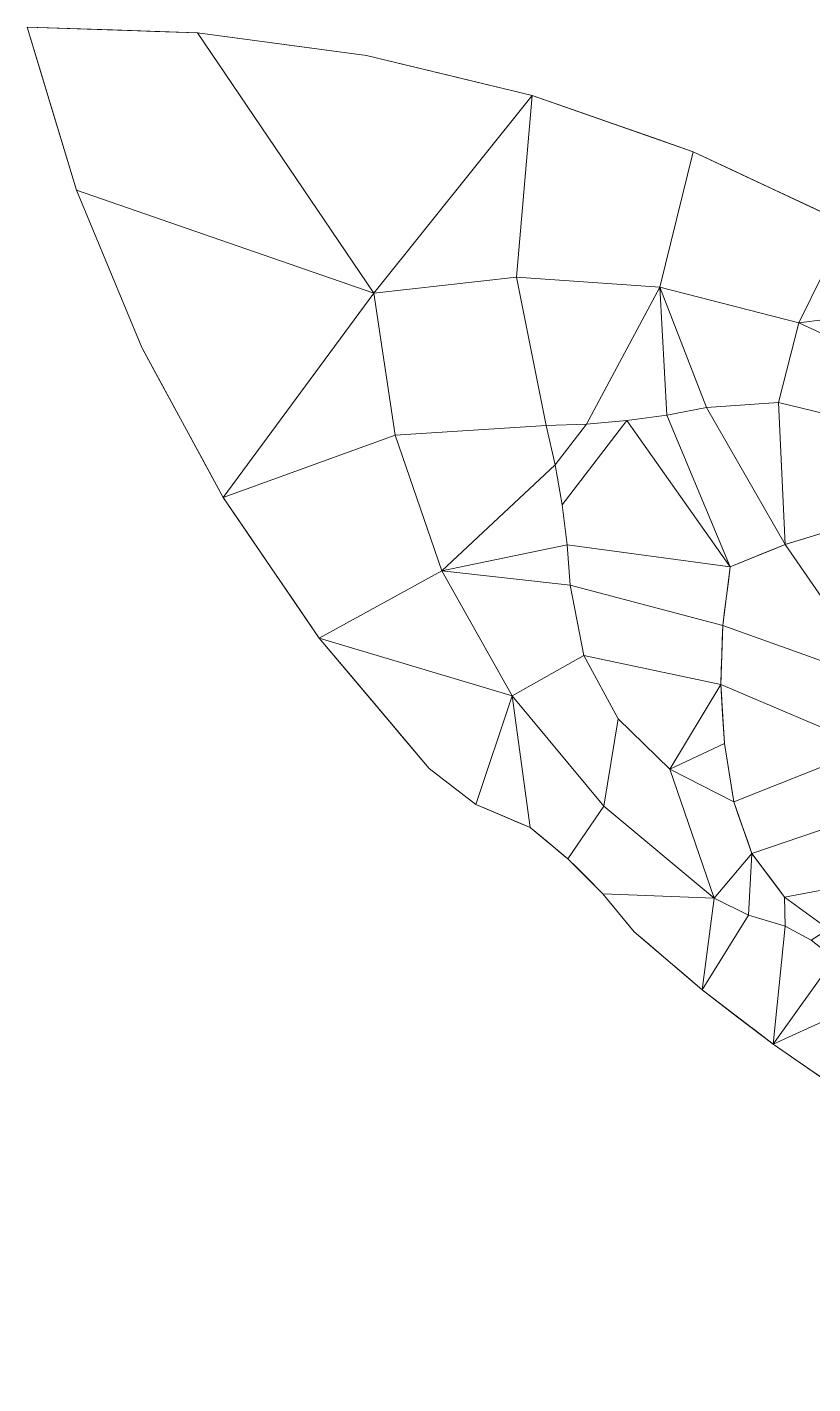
# Model space of a CAD drawing. Header units: inches. Extents: x -61 to 102, y -96 to 56.
# Drawn here: x -61.1 to -25.6, y -5.1 to 56.3 of the extents above; entities that cross this region are included whole.
import ezdxf

# ---------------------------------------------------------------- set-up
doc = ezdxf.new("R2010")
doc.units = ezdxf.units.IN
doc.header["$MEASUREMENT"] = 0
doc.layers.add('Def', color=159, linetype='Continuous', lineweight=9)
doc.layers.add('Lay0', color=21, linetype='Continuous', lineweight=9)

msp = doc.modelspace()

# ---------------------------------------------------------------- meshes
at = {"layer": 'Def', "color": 159}
mesh = msp.add_polyface(dxfattribs=at)
corners = [(-8.363, -0.708, 12), (-8.681, 0, 12), (-11.48, 1.195, 12), (-14.036, 2.849, 12), (-16.272, 4.914, 12), (-17.594, 6.107, 12), (-19.148, 7.049, 12), (-20.511, 8.252, 12), (-21.64, 9.678, 12), (-22.498, 11.281, 12), (-23.074, 12.232, 12), (-23.707, 13.146, 12), (-24.599, 14.15, 12), (-25.655, 14.98, 12), (-26.842, 15.608, 12), (-28.5, 16.112, 12), (-30.052, 16.88, 12), (-35.036, 21.046, 12), (-39.186, 26.042, 12), (-42.369, 31.704, 12), (-44.48, 37.847, 12), (-45.449, 44.269, 12), (-38.994, 44.991, 12), (-32.514, 44.537, 12), (-26.222, 42.923, 12), (-20.324, 40.202, 12), (-15.013, 36.463, 12), (-13.87, 35.16, 12), (-12.955, 33.688, 12), (-12.044, 32.702, 12), (-10.97, 31.895, 12), (-9.77, 31.293, 12), (-8.724, 30.917, 12), (-7.656, 30.606, 12), (-5.881, 30.204, 12), (-4.209, 29.485, 12), (-2.695, 28.473, 12), (-1.392, 27.204, 12), (0.104, 26.237, 12), (2.673, 24.602, 12), (4.925, 22.554, 12), (6.796, 20.151, 12), (7.566, 20.018, 12), (9.816, 19.014, 12), (11.75, 17.486, 12), (13.248, 15.53, 12), (11.12, 19.347, 12), (8.268, 22.659, 12), (4.809, 25.33, 12), (0.883, 27.252, 12), (-1.916, 30.176, 12), (-4.86, 32.955, 12), (-7.941, 35.581, 12), (-11.152, 38.047, 12), (-14.483, 40.347, 12), (-16.508, 41.276, 12), (-18.438, 42.389, 12), (-20.256, 43.678, 12), (-21.869, 45.811, 12), (-24.017, 47.404, 12), (-31.002, 50.677, 12), (-38.282, 53.227, 12), (-45.782, 55.028, 12), (-53.426, 56.062, 12), (-61.136, 56.317, 12), (-58.909, 48.931, 12), (-55.943, 41.809, 12), (-52.267, 35.027, 12), (-47.92, 28.653, 12), (-42.948, 22.755, 12), (-40.832, 21.128, 12), (-38.376, 20.084, 12), (-36.663, 18.659, 12), (-35.089, 17.082, 12), (-33.67, 15.364, 12), (-30.591, 12.736, 12), (-27.38, 10.269, 12), (-24.048, 7.97, 12), (-20.601, 5.845, 12), (-17.05, 3.901, 12), (-14.115, 0.696, 12), (-10.651, -1.927, 12), (-6.77, -3.882, 12), (-2.601, -5.107, 12), (-4.87, -4.138, 12), (-6.831, -2.641, 12)]
mesh.append_faces([[corners[k] for k in face] for face in [(84, 82, 83)]], dxfattribs={"vtx0": -1, "color": 159})
mesh.append_faces([[corners[k] for k in face] for face in [(9, 77, 8), (5, 79, 4), (16, 75, 15), (71, 18, 70), (19, 68, 18), (65, 21, 63, 64), (21, 67, 20), (37, 50, 36)]], dxfattribs={"vtx0": -1, "vtx1": -1, "color": 159})
mesh.append_faces([[corners[k] for k in face] for face in [(82, 84, 85, 81), (7, 77, 78, 6), (73, 16, 17, 72), (68, 19, 20, 67), (51, 34, 35, 50), (47, 42, 43, 46), (46, 43, 44), (40, 47, 48, 39), (49, 38, 39, 48), (50, 35, 36), (53, 27, 28, 52), (60, 23, 24, 59), (61, 21, 22), (55, 25, 26, 54), (25, 56, 57, 24), (25, 55, 56)]], dxfattribs={"vtx0": -1, "vtx2": -1, "color": 159})
mesh.append_faces([[corners[k] for k in face] for face in [(81, 0, 1, 2), (76, 10, 11, 12), (16, 73, 74, 75), (52, 31, 32, 33), (24, 57, 58, 59)]], dxfattribs={"vtx0": -1, "vtx3": -1, "color": 159})
mesh.append_faces([[corners[k] for k in face] for face in [(85, 0, 81), (7, 8, 77), (69, 70, 18, 68), (13, 14, 76, 12), (66, 67, 21, 65), (41, 42, 47, 40), (29, 30, 52, 28), (62, 63, 21, 61), (30, 31, 52)]], dxfattribs={"vtx1": -1, "vtx2": -1, "color": 159})
mesh.append_faces([[corners[k] for k in face] for face in [(2, 3, 80, 81), (78, 79, 5, 6), (79, 80, 3, 4), (9, 10, 76, 77), (75, 76, 14, 15), (71, 72, 17, 18), (33, 34, 51, 52), (37, 38, 49, 50), (22, 23, 60, 61), (53, 54, 26, 27)]], dxfattribs={"vtx1": -1, "vtx3": -1, "color": 159})
mesh.append_faces([[corners[k] for k in face] for face in [(44, 45, 46)]], dxfattribs={"vtx2": -1, "color": 159})
mesh = msp.add_polyface(dxfattribs=at)
corners = [(5.137, 20.437, 20), (6.796, 20.151, 20), (4.925, 22.554, 20), (2.673, 24.602, 20), (0.104, 26.237, 20), (-1.392, 27.204, 20), (-2.695, 28.473, 20), (-4.209, 29.485, 20), (-5.881, 30.204, 20), (-7.656, 30.606, 20), (-8.724, 30.917, 20), (-9.77, 31.293, 20), (-10.97, 31.895, 20), (-12.044, 32.702, 20), (-12.955, 33.688, 20), (-13.87, 35.16, 20), (-15.013, 36.463, 20), (-20.324, 40.202, 20), (-26.222, 42.923, 20), (-32.514, 44.537, 20), (-38.994, 44.991, 20), (-45.449, 44.269, 20), (-44.48, 37.847, 20), (-42.369, 31.704, 20), (-39.186, 26.042, 20), (-35.036, 21.046, 20), (-30.052, 16.88, 20), (-28.5, 16.112, 20), (-26.842, 15.608, 20), (-25.655, 14.98, 20), (-24.599, 14.15, 20), (-23.707, 13.146, 20), (-23.074, 12.232, 20), (-22.498, 11.281, 20), (-21.64, 9.678, 20), (-20.511, 8.252, 20), (-19.148, 7.049, 20), (-17.594, 6.107, 20), (-16.272, 4.914, 20), (-14.036, 2.849, 20), (-11.48, 1.195, 20), (-8.681, 0, 20), (-9.373, 1.543, 20), (-11.65, 2.473, 20), (-13.595, 3.98, 20), (-15.064, 5.953, 20), (-15.949, 8.248, 20), (-18.265, 9.011, 20), (-20.248, 10.431, 20), (-21.715, 12.379, 20), (-22.532, 14.676, 20), (-24.869, 15.473, 20), (-26.865, 16.927, 20), (-28.34, 18.908, 20), (-29.16, 21.237, 20), (-32.06, 22.72, 20), (-34.39, 24.997, 20), (-35.94, 27.862, 20), (-36.571, 31.058, 20), (-36.699, 32.882, 20), (-36.922, 34.697, 20), (-37.239, 36.497, 20), (-37.649, 38.279, 20), (-35.822, 38.342, 20), (-34, 38.501, 20), (-32.19, 38.754, 20), (-30.395, 39.101, 20), (-27.144, 39.317, 20), (-23.975, 38.559, 20), (-21.173, 36.897, 20), (-18.991, 34.478, 20), (-16.529, 34.285, 20), (-14.236, 33.37, 20), (-12.317, 31.816, 20), (-10.946, 29.762, 20), (-8.513, 29.572, 20), (-6.25, 28.659, 20), (-4.367, 27.108, 20), (-3.036, 25.062, 20), (-0.589, 24.801, 20), (1.697, 23.891, 20), (3.654, 22.4, 20)]
mesh.append_faces([[corners[k] for k in face] for face in [(2, 0, 1)]], dxfattribs={"vtx0": -1, "color": 159})
mesh.append_faces([[corners[k] for k in face] for face in [(12, 74, 11)]], dxfattribs={"vtx0": -1, "vtx1": -1, "color": 159})
mesh.append_faces([[corners[k] for k in face] for face in [(58, 23, 24, 57), (23, 58, 59), (53, 26, 27), (51, 29, 30, 50), (20, 62, 63, 19), (18, 67, 68, 17), (17, 68, 69, 16), (71, 15, 16), (14, 72, 73, 13), (72, 14, 15, 71), (49, 32, 33, 48), (47, 36, 37, 46), (75, 10, 11, 74), (7, 76, 77, 6), (5, 78, 79, 4), (50, 30, 31)]], dxfattribs={"vtx0": -1, "vtx2": -1, "color": 159})
mesh.append_faces([[corners[k] for k in face] for face in [(19, 63, 64, 65), (16, 69, 70, 71), (76, 7, 8, 9)]], dxfattribs={"vtx0": -1, "vtx3": -1, "color": 159})
mesh.append_faces([[corners[k] for k in face] for face in [(60, 61, 23, 59), (54, 55, 26, 53), (65, 66, 19), (34, 35, 48, 33), (79, 80, 4)]], dxfattribs={"vtx1": -1, "vtx2": -1, "color": 159})
mesh.append_faces([[corners[k] for k in face] for face in [(56, 57, 24, 25), (55, 56, 25, 26), (61, 62, 22, 23), (28, 29, 51, 52), (27, 28, 52, 53), (66, 67, 18, 19), (12, 13, 73, 74), (35, 36, 47, 48), (49, 50, 31, 32), (37, 38, 45, 46), (39, 40, 43, 44), (38, 39, 44, 45), (9, 10, 75, 76), (81, 0, 2, 3), (80, 81, 3, 4), (5, 6, 77, 78)]], dxfattribs={"vtx1": -1, "vtx3": -1, "color": 159})
mesh.append_faces([[corners[k] for k in face] for face in [(20, 21, 22, 62)]], dxfattribs={"vtx2": -1, "vtx3": -1, "color": 159})
mesh.append_faces([[corners[k] for k in face] for face in [(40, 41, 42, 43)]], dxfattribs={"vtx3": -1, "color": 159})
mesh = msp.add_polyface(dxfattribs=at)
corners = [(-37.239, 36.497, 27.4), (-36.922, 34.697, 27.4), (-36.699, 32.882, 27.4), (-36.571, 31.058, 27.4), (-35.94, 27.862, 27.4), (-34.39, 24.997, 27.4), (-32.06, 22.72, 27.4), (-29.16, 21.237, 27.4), (-29.581, 23.88, 27.4), (-29.748, 26.551, 27.4), (-29.66, 29.226, 27.4), (-29.317, 31.88, 27.4), (-26.84, 32.897, 27.4), (-24.278, 33.674, 27.4), (-21.654, 34.202, 27.4), (-18.991, 34.478, 27.4), (-21.173, 36.897, 27.4), (-23.975, 38.559, 27.4), (-27.144, 39.317, 27.4), (-30.395, 39.101, 27.4), (-32.19, 38.754, 27.4), (-34, 38.501, 27.4), (-35.822, 38.342, 27.4), (-37.649, 38.279, 27.4)]
mesh.append_faces([[corners[k] for k in face] for face in [(8, 6, 7), (16, 14, 15)]], dxfattribs={"vtx0": -1, "color": 159})
mesh.append_faces([[corners[k] for k in face] for face in [(21, 11, 20)]], dxfattribs={"vtx0": -1, "vtx1": -1, "color": 159})
mesh.append_faces([[corners[k] for k in face] for face in [(4, 9, 10, 3), (11, 2, 3, 10), (22, 0, 1, 21), (18, 12, 13, 17)]], dxfattribs={"vtx0": -1, "vtx2": -1, "color": 159})
mesh.append_faces([[corners[k] for k in face] for face in [(23, 0, 22)]], dxfattribs={"vtx1": -1, "color": 159})
mesh.append_faces([[corners[k] for k in face] for face in [(5, 6, 9, 4), (8, 9, 6), (18, 19, 12)]], dxfattribs={"vtx1": -1, "vtx2": -1, "color": 159})
mesh.append_faces([[corners[k] for k in face] for face in [(1, 2, 11, 21)]], dxfattribs={"vtx1": -1, "vtx2": -1, "vtx3": -1, "color": 159})
mesh.append_faces([[corners[k] for k in face] for face in [(13, 14, 16, 17), (19, 20, 11, 12)]], dxfattribs={"vtx1": -1, "vtx3": -1, "color": 159})
mesh = msp.add_polyface(dxfattribs=at)
corners = [(-26.84, 32.897, 71.6), (-29.317, 31.88, 71.6), (-29.66, 29.226, 71.6), (-29.748, 26.551, 71.6), (-29.581, 23.88, 71.6), (-29.16, 21.237, 71.6), (-28.34, 18.908, 71.6), (-26.865, 16.927, 71.6), (-24.869, 15.473, 71.6), (-22.532, 14.676, 71.6), (-23.002, 17.658, 71.6), (-23.159, 20.673, 71.6), (-23.003, 23.688, 71.6), (-22.533, 26.671, 71.6), (-19.773, 27.893, 71.6), (-16.901, 28.822, 71.6), (-13.948, 29.448, 71.6), (-10.946, 29.762, 71.6), (-12.317, 31.816, 71.6), (-14.236, 33.37, 71.6), (-16.529, 34.285, 71.6), (-18.991, 34.478, 71.6), (-21.654, 34.202, 71.6), (-24.278, 33.674, 71.6)]
mesh.append_faces([[corners[k] for k in face] for face in [(2, 13, 0, 1), (15, 21, 14)]], dxfattribs={"vtx0": -1, "vtx1": -1, "color": 159})
mesh.append_faces([[corners[k] for k in face] for face in [(13, 2, 3, 12), (11, 6, 7, 10), (19, 15, 16)]], dxfattribs={"vtx0": -1, "vtx2": -1, "color": 159})
mesh.append_faces([[corners[k] for k in face] for face in [(14, 21, 22, 23)]], dxfattribs={"vtx0": -1, "vtx3": -1, "color": 159})
mesh.append_faces([[corners[k] for k in face] for face in [(4, 5, 12, 3), (20, 21, 15, 19)]], dxfattribs={"vtx1": -1, "vtx2": -1, "color": 159})
mesh.append_faces([[corners[k] for k in face] for face in [(13, 14, 23, 0), (5, 6, 11, 12)]], dxfattribs={"vtx1": -1, "vtx3": -1, "color": 159})
mesh.append_faces([[corners[k] for k in face] for face in [(8, 9, 10, 7)]], dxfattribs={"vtx2": -1, "color": 159})
mesh.append_faces([[corners[k] for k in face] for face in [(16, 17, 18, 19)]], dxfattribs={"vtx3": -1, "color": 159})
at = {"layer": 'Lay0', "color": 252}
mesh = msp.add_polyface(dxfattribs=at)
corners = [(-53.426, 56.062), (-55.354, 56.125), (-57.281, 56.189), (-59.208, 56.253), (-61.136, 56.317), (-61.136, 56.317, 12), (-53.426, 56.062, 12)]
mesh.append_faces([[corners[k] for k in face] for face in [(6, 1, 2), (2, 5, 6), (5, 2, 3)]], dxfattribs={"vtx0": -1, "vtx2": -1, "color": 252})
mesh.append_faces([[corners[k] for k in face] for face in [(6, 0, 1), (3, 4, 5)]], dxfattribs={"vtx2": -1, "color": 252})
mesh = msp.add_polyface(dxfattribs=at)
corners = [(-61.136, 56.317), (-60.579, 54.47), (-60.022, 52.624), (-59.466, 50.777), (-58.909, 48.931), (-58.909, 48.931, 12), (-61.136, 56.317, 12)]
mesh.append_faces([[corners[k] for k in face] for face in [(6, 1, 2), (2, 5, 6), (5, 2, 3)]], dxfattribs={"vtx0": -1, "vtx2": -1, "color": 252})
mesh.append_faces([[corners[k] for k in face] for face in [(6, 0, 1), (3, 4, 5)]], dxfattribs={"vtx2": -1, "color": 252})
mesh = msp.add_polyface(dxfattribs=at)
corners = [(-45.782, 55.028), (-47.693, 55.287), (-49.604, 55.545), (-51.515, 55.803), (-53.426, 56.062), (-53.426, 56.062, 12), (-45.782, 55.028, 12)]
mesh.append_faces([[corners[k] for k in face] for face in [(5, 6, 2, 3)]], dxfattribs={"vtx1": -1, "vtx3": -1, "color": 252})
mesh.append_faces([[corners[k] for k in face] for face in [(3, 4, 5)]], dxfattribs={"vtx2": -1, "color": 252})
mesh.append_faces([[corners[k] for k in face] for face in [(6, 0, 1, 2)]], dxfattribs={"vtx3": -1, "color": 252})
mesh = msp.add_polyface(dxfattribs=at)
corners = [(-38.282, 53.227), (-40.157, 53.678), (-42.032, 54.128), (-43.907, 54.578), (-45.782, 55.028), (-45.782, 55.028, 12), (-38.282, 53.227, 12)]
mesh.append_faces([[corners[k] for k in face] for face in [(6, 1, 2), (2, 5, 6), (5, 2, 3)]], dxfattribs={"vtx0": -1, "vtx2": -1, "color": 252})
mesh.append_faces([[corners[k] for k in face] for face in [(6, 0, 1), (3, 4, 5)]], dxfattribs={"vtx2": -1, "color": 252})
mesh = msp.add_polyface(dxfattribs=at)
corners = [(-31.002, 50.677), (-32.822, 51.315), (-34.642, 51.952), (-36.462, 52.59), (-38.282, 53.227), (-38.282, 53.227, 12), (-31.002, 50.677, 12)]
mesh.append_faces([[corners[k] for k in face] for face in [(6, 1, 2), (2, 5, 6)]], dxfattribs={"vtx0": -1, "vtx2": -1, "color": 252})
mesh.append_faces([[corners[k] for k in face] for face in [(6, 0, 1), (3, 4, 5, 2)]], dxfattribs={"vtx2": -1, "color": 252})
mesh = msp.add_polyface(dxfattribs=at)
corners = [(-24.017, 47.404), (-25.764, 48.223), (-27.51, 49.041), (-29.256, 49.859), (-31.002, 50.677), (-31.002, 50.677, 12), (-24.017, 47.404, 12)]
mesh.append_faces([[corners[k] for k in face] for face in [(6, 1, 2), (2, 5, 6)]], dxfattribs={"vtx0": -1, "vtx2": -1, "color": 252})
mesh.append_faces([[corners[k] for k in face] for face in [(6, 0, 1), (3, 4, 5, 2)]], dxfattribs={"vtx2": -1, "color": 252})
mesh = msp.add_polyface(dxfattribs=at)
corners = [(-58.909, 48.931), (-58.168, 47.15), (-57.426, 45.37), (-56.684, 43.59), (-55.943, 41.809), (-55.943, 41.809, 12), (-58.909, 48.931, 12)]
mesh.append_faces([[corners[k] for k in face] for face in [(6, 1, 2), (2, 5, 6), (5, 2, 3)]], dxfattribs={"vtx0": -1, "vtx2": -1, "color": 252})
mesh.append_faces([[corners[k] for k in face] for face in [(6, 0, 1), (3, 4, 5)]], dxfattribs={"vtx2": -1, "color": 252})
mesh = msp.add_polyface(dxfattribs=at)
corners = [(-38.994, 44.991, 20), (-38.994, 44.991, 12), (-45.449, 44.269, 12), (-45.449, 44.269, 20)]
mesh.append_faces([[corners[k] for k in face] for face in [(3, 0, 1, 2)]], dxfattribs={"color": 252})
mesh = msp.add_polyface(dxfattribs=at)
corners = [(-32.514, 44.537, 20), (-32.514, 44.537, 12), (-38.994, 44.991, 12), (-38.994, 44.991, 20)]
mesh.append_faces([[corners[k] for k in face] for face in [(0, 1, 2, 3)]], dxfattribs={"color": 252})
mesh = msp.add_polyface(dxfattribs=at)
corners = [(-45.449, 44.269, 20), (-45.449, 44.269, 12), (-44.48, 37.847, 12), (-44.48, 37.847, 20)]
mesh.append_faces([[corners[k] for k in face] for face in [(0, 1, 2, 3)]], dxfattribs={"color": 252})
mesh = msp.add_polyface(dxfattribs=at)
corners = [(-26.222, 42.923, 20), (-26.222, 42.923, 12), (-32.514, 44.537, 12), (-32.514, 44.537, 20)]
mesh.append_faces([[corners[k] for k in face] for face in [(0, 1, 2, 3)]], dxfattribs={"color": 252})
mesh = msp.add_polyface(dxfattribs=at)
corners = [(-20.324, 40.202, 20), (-20.324, 40.202, 12), (-26.222, 42.923, 12), (-26.222, 42.923, 20)]
mesh.append_faces([[corners[k] for k in face] for face in [(0, 1, 2, 3)]], dxfattribs={"color": 252})
mesh = msp.add_polyface(dxfattribs=at)
corners = [(-55.943, 41.809), (-55.024, 40.114), (-54.105, 38.418), (-53.186, 36.722), (-52.267, 35.027), (-52.267, 35.027, 12), (-55.943, 41.809, 12)]
mesh.append_faces([[corners[k] for k in face] for face in [(6, 1, 2), (2, 5, 6)]], dxfattribs={"vtx0": -1, "vtx2": -1, "color": 252})
mesh.append_faces([[corners[k] for k in face] for face in [(6, 0, 1), (3, 4, 5, 2)]], dxfattribs={"vtx2": -1, "color": 252})
at = {"layer": 'Lay0', "color": 251}
mesh = msp.add_polyface(dxfattribs=at)
corners = [(-27.144, 39.317, 27.4), (-27.144, 39.317, 20), (-30.395, 39.101, 20), (-30.395, 39.101, 27.4)]
mesh.append_faces([[corners[k] for k in face] for face in [(0, 1, 2, 3)]], dxfattribs={"color": 251})
mesh = msp.add_polyface(dxfattribs=at)
corners = [(-23.975, 38.559, 27.4), (-23.975, 38.559, 20), (-27.144, 39.317, 20), (-27.144, 39.317, 27.4)]
mesh.append_faces([[corners[k] for k in face] for face in [(0, 1, 2, 3)]], dxfattribs={"color": 251})
mesh = msp.add_polyface(dxfattribs=at)
corners = [(-32.19, 38.754, 27.4), (-32.19, 38.754, 20), (-34, 38.501, 20), (-34, 38.501, 27.4)]
mesh.append_faces([[corners[k] for k in face] for face in [(0, 1, 2, 3)]], dxfattribs={"color": 251})
mesh = msp.add_polyface(dxfattribs=at)
corners = [(-30.395, 39.101, 27.4), (-30.395, 39.101, 20), (-32.19, 38.754, 20), (-32.19, 38.754, 27.4)]
mesh.append_faces([[corners[k] for k in face] for face in [(0, 1, 2, 3)]], dxfattribs={"color": 251})
mesh = msp.add_polyface(dxfattribs=at)
corners = [(-35.822, 38.342, 27.4), (-35.822, 38.342, 20), (-37.649, 38.279, 20), (-37.649, 38.279, 27.4)]
mesh.append_faces([[corners[k] for k in face] for face in [(0, 1, 2, 3)]], dxfattribs={"color": 251})
mesh = msp.add_polyface(dxfattribs=at)
corners = [(-37.649, 38.279, 27.4), (-37.649, 38.279, 20), (-37.239, 36.497, 20), (-37.239, 36.497, 27.4)]
mesh.append_faces([[corners[k] for k in face] for face in [(0, 1, 2, 3)]], dxfattribs={"color": 251})
mesh = msp.add_polyface(dxfattribs=at)
corners = [(-34, 38.501, 27.4), (-34, 38.501, 20), (-35.822, 38.342, 20), (-35.822, 38.342, 27.4)]
mesh.append_faces([[corners[k] for k in face] for face in [(0, 1, 2, 3)]], dxfattribs={"color": 251})
at = {"layer": 'Lay0', "color": 252}
mesh = msp.add_polyface(dxfattribs=at)
corners = [(-44.48, 37.847, 20), (-44.48, 37.847, 12), (-42.369, 31.704, 12), (-42.369, 31.704, 20)]
mesh.append_faces([[corners[k] for k in face] for face in [(3, 0, 1, 2)]], dxfattribs={"color": 252})
at = {"layer": 'Lay0', "color": 251}
mesh = msp.add_polyface(dxfattribs=at)
corners = [(-37.239, 36.497, 27.4), (-37.239, 36.497, 20), (-36.922, 34.697, 20), (-36.922, 34.697, 27.4)]
mesh.append_faces([[corners[k] for k in face] for face in [(3, 0, 1, 2)]], dxfattribs={"color": 251})
at = {"layer": 'Lay0', "color": 252}
mesh = msp.add_polyface(dxfattribs=at)
corners = [(-52.267, 35.027), (-51.18, 33.433), (-50.094, 31.84), (-49.007, 30.246), (-47.92, 28.653), (-47.92, 28.653, 12), (-52.267, 35.027, 12)]
mesh.append_faces([[corners[k] for k in face] for face in [(6, 1, 2), (2, 5, 6), (5, 2, 3)]], dxfattribs={"vtx0": -1, "vtx2": -1, "color": 252})
mesh.append_faces([[corners[k] for k in face] for face in [(6, 0, 1), (3, 4, 5)]], dxfattribs={"vtx2": -1, "color": 252})
at = {"layer": 'Lay0', "color": 251}
mesh = msp.add_polyface(dxfattribs=at)
corners = [(-36.922, 34.697, 27.4), (-36.922, 34.697, 20), (-36.699, 32.882, 20), (-36.699, 32.882, 27.4)]
mesh.append_faces([[corners[k] for k in face] for face in [(3, 0, 1, 2)]], dxfattribs={"color": 251})
mesh = msp.add_polyface(dxfattribs=at)
corners = [(-24.278, 33.674, 27.4), (-26.84, 32.897, 27.4), (-26.84, 32.897, 62), (-26.2, 33.091, 62), (-25.559, 33.285, 62), (-24.919, 33.48, 62), (-24.278, 33.674, 62)]
mesh.append_faces([[corners[k] for k in face] for face in [(5, 0, 4), (4, 1, 3), (1, 4, 0)]], dxfattribs={"vtx0": -1, "vtx1": -1, "color": 251})
mesh.append_faces([[corners[k] for k in face] for face in [(6, 0, 5), (2, 3, 1)]], dxfattribs={"vtx1": -1, "color": 251})
at = {"layer": 'Lay0', "color": 250}
mesh = msp.add_polyface(dxfattribs=at)
corners = [(-24.278, 33.674, 71.6), (-24.278, 33.674, 62), (-24.919, 33.48, 62), (-25.559, 33.285, 62), (-26.2, 33.091, 62), (-26.84, 32.897, 62), (-26.84, 32.897, 71.6)]
mesh.append_faces([[corners[k] for k in face] for face in [(0, 2, 3), (3, 6, 0), (6, 3, 4)]], dxfattribs={"vtx0": -1, "vtx2": -1, "color": 250})
mesh.append_faces([[corners[k] for k in face] for face in [(0, 1, 2), (4, 5, 6)]], dxfattribs={"vtx2": -1, "color": 250})
at = {"layer": 'Lay0', "color": 251}
mesh = msp.add_polyface(dxfattribs=at)
corners = [(-36.699, 32.882, 27.4), (-36.699, 32.882, 20), (-36.571, 31.058, 20), (-36.571, 31.058, 27.4)]
mesh.append_faces([[corners[k] for k in face] for face in [(3, 0, 1, 2)]], dxfattribs={"color": 251})
mesh = msp.add_polyface(dxfattribs=at)
corners = [(-26.84, 32.897, 27.4), (-29.317, 31.88, 27.4), (-29.317, 31.88, 62), (-28.697, 32.134, 62), (-28.078, 32.389, 62), (-27.459, 32.643, 62), (-26.84, 32.897, 62)]
mesh.append_faces([[corners[k] for k in face] for face in [(5, 0, 4), (4, 1, 3), (1, 4, 0)]], dxfattribs={"vtx0": -1, "vtx1": -1, "color": 251})
mesh.append_faces([[corners[k] for k in face] for face in [(6, 0, 5), (2, 3, 1)]], dxfattribs={"vtx1": -1, "color": 251})
at = {"layer": 'Lay0', "color": 250}
mesh = msp.add_polyface(dxfattribs=at)
corners = [(-26.84, 32.897, 71.6), (-26.84, 32.897, 62), (-27.459, 32.643, 62), (-28.078, 32.389, 62), (-28.697, 32.134, 62), (-29.317, 31.88, 62), (-29.317, 31.88, 71.6)]
mesh.append_faces([[corners[k] for k in face] for face in [(0, 2, 3), (3, 6, 0), (6, 3, 4)]], dxfattribs={"vtx0": -1, "vtx2": -1, "color": 250})
mesh.append_faces([[corners[k] for k in face] for face in [(0, 1, 2), (4, 5, 6)]], dxfattribs={"vtx2": -1, "color": 250})
at = {"layer": 'Lay0', "color": 252}
mesh = msp.add_polyface(dxfattribs=at)
corners = [(-42.369, 31.704, 20), (-42.369, 31.704, 12), (-39.186, 26.042, 12), (-39.186, 26.042, 20)]
mesh.append_faces([[corners[k] for k in face] for face in [(3, 0, 1, 2)]], dxfattribs={"color": 252})
at = {"layer": 'Lay0', "color": 250}
mesh = msp.add_polyface(dxfattribs=at)
corners = [(-29.317, 31.88, 71.6), (-29.317, 31.88, 62), (-29.402, 31.216, 62), (-29.488, 30.553, 62), (-29.574, 29.889, 62), (-29.66, 29.226, 62), (-29.66, 29.226, 71.6)]
mesh.append_faces([[corners[k] for k in face] for face in [(3, 6, 0), (6, 3, 4)]], dxfattribs={"vtx0": -1, "vtx2": -1, "color": 250})
mesh.append_faces([[corners[k] for k in face] for face in [(4, 5, 6)]], dxfattribs={"vtx2": -1, "color": 250})
mesh.append_faces([[corners[k] for k in face] for face in [(0, 1, 2, 3)]], dxfattribs={"vtx3": -1, "color": 250})
at = {"layer": 'Lay0', "color": 251}
mesh = msp.add_polyface(dxfattribs=at)
corners = [(-29.66, 29.226, 27.4), (-29.66, 29.226, 62), (-29.574, 29.889, 62), (-29.488, 30.553, 62), (-29.402, 31.216, 62), (-29.317, 31.88, 62), (-29.317, 31.88, 27.4)]
mesh.append_faces([[corners[k] for k in face] for face in [(3, 0, 2), (0, 3, 6)]], dxfattribs={"vtx0": -1, "vtx1": -1, "color": 251})
mesh.append_faces([[corners[k] for k in face] for face in [(1, 2, 0)]], dxfattribs={"vtx1": -1, "color": 251})
mesh.append_faces([[corners[k] for k in face] for face in [(4, 5, 6, 3)]], dxfattribs={"vtx2": -1, "color": 251})
mesh = msp.add_polyface(dxfattribs=at)
corners = [(-36.571, 31.058, 27.4), (-36.571, 31.058, 20), (-35.94, 27.862, 20), (-35.94, 27.862, 27.4)]
mesh.append_faces([[corners[k] for k in face] for face in [(0, 1, 2, 3)]], dxfattribs={"color": 251})
at = {"layer": 'Lay0', "color": 250}
mesh = msp.add_polyface(dxfattribs=at)
corners = [(-29.66, 29.226, 71.6), (-29.66, 29.226, 62), (-29.682, 28.557, 62), (-29.704, 27.888, 62), (-29.726, 27.22, 62), (-29.748, 26.551, 62), (-29.748, 26.551, 71.6)]
mesh.append_faces([[corners[k] for k in face] for face in [(0, 2, 3), (3, 6, 0), (6, 3, 4)]], dxfattribs={"vtx0": -1, "vtx2": -1, "color": 250})
mesh.append_faces([[corners[k] for k in face] for face in [(0, 1, 2), (4, 5, 6)]], dxfattribs={"vtx2": -1, "color": 250})
at = {"layer": 'Lay0', "color": 251}
mesh = msp.add_polyface(dxfattribs=at)
corners = [(-29.748, 26.551, 27.4), (-29.748, 26.551, 62), (-29.726, 27.22, 62), (-29.704, 27.888, 62), (-29.682, 28.557, 62), (-29.66, 29.226, 62), (-29.66, 29.226, 27.4)]
mesh.append_faces([[corners[k] for k in face] for face in [(4, 6, 3), (3, 0, 2), (0, 3, 6)]], dxfattribs={"vtx0": -1, "vtx1": -1, "color": 251})
mesh.append_faces([[corners[k] for k in face] for face in [(5, 6, 4), (1, 2, 0)]], dxfattribs={"vtx1": -1, "color": 251})
at = {"layer": 'Lay0', "color": 252}
mesh = msp.add_polyface(dxfattribs=at)
corners = [(-47.92, 28.653), (-46.677, 27.178), (-45.434, 25.704), (-44.191, 24.229), (-42.948, 22.755), (-42.948, 22.755, 12), (-47.92, 28.653, 12)]
mesh.append_faces([[corners[k] for k in face] for face in [(6, 1, 2), (2, 5, 6), (5, 2, 3)]], dxfattribs={"vtx0": -1, "vtx2": -1, "color": 252})
mesh.append_faces([[corners[k] for k in face] for face in [(6, 0, 1), (3, 4, 5)]], dxfattribs={"vtx2": -1, "color": 252})
at = {"layer": 'Lay0', "color": 251}
mesh = msp.add_polyface(dxfattribs=at)
corners = [(-35.94, 27.862, 27.4), (-35.94, 27.862, 20), (-34.39, 24.997, 20), (-34.39, 24.997, 27.4)]
mesh.append_faces([[corners[k] for k in face] for face in [(3, 0, 1, 2)]], dxfattribs={"color": 251})
at = {"layer": 'Lay0', "color": 250}
mesh = msp.add_polyface(dxfattribs=at)
corners = [(-29.748, 26.551, 71.6), (-29.748, 26.551, 62), (-29.706, 25.883, 62), (-29.665, 25.215, 62), (-29.623, 24.547, 62), (-29.581, 23.88, 62), (-29.581, 23.88, 71.6)]
mesh.append_faces([[corners[k] for k in face] for face in [(0, 2, 3), (3, 6, 0), (6, 3, 4)]], dxfattribs={"vtx0": -1, "vtx2": -1, "color": 250})
mesh.append_faces([[corners[k] for k in face] for face in [(0, 1, 2), (4, 5, 6)]], dxfattribs={"vtx2": -1, "color": 250})
at = {"layer": 'Lay0', "color": 251}
mesh = msp.add_polyface(dxfattribs=at)
corners = [(-29.581, 23.88, 27.4), (-29.581, 23.88, 62), (-29.623, 24.547, 62), (-29.665, 25.215, 62), (-29.706, 25.883, 62), (-29.748, 26.551, 62), (-29.748, 26.551, 27.4)]
mesh.append_faces([[corners[k] for k in face] for face in [(4, 6, 3), (3, 0, 2), (0, 3, 6)]], dxfattribs={"vtx0": -1, "vtx1": -1, "color": 251})
mesh.append_faces([[corners[k] for k in face] for face in [(5, 6, 4), (1, 2, 0)]], dxfattribs={"vtx1": -1, "color": 251})
at = {"layer": 'Lay0', "color": 252}
mesh = msp.add_polyface(dxfattribs=at)
corners = [(-39.186, 26.042, 20), (-39.186, 26.042, 12), (-35.036, 21.046, 12), (-35.036, 21.046, 20)]
mesh.append_faces([[corners[k] for k in face] for face in [(3, 0, 1, 2)]], dxfattribs={"color": 252})
at = {"layer": 'Lay0', "color": 251}
mesh = msp.add_polyface(dxfattribs=at)
corners = [(-34.39, 24.997, 27.4), (-34.39, 24.997, 20), (-32.06, 22.72, 20), (-32.06, 22.72, 27.4)]
mesh.append_faces([[corners[k] for k in face] for face in [(3, 0, 1, 2)]], dxfattribs={"color": 251})
at = {"layer": 'Lay0', "color": 250}
mesh = msp.add_polyface(dxfattribs=at)
corners = [(-29.581, 23.88, 71.6), (-29.581, 23.88, 62), (-29.476, 23.219, 62), (-29.371, 22.558, 62), (-29.265, 21.897, 62), (-29.16, 21.237, 62), (-29.16, 21.237, 71.6)]
mesh.append_faces([[corners[k] for k in face] for face in [(0, 2, 3), (3, 6, 0), (6, 3, 4)]], dxfattribs={"vtx0": -1, "vtx2": -1, "color": 250})
mesh.append_faces([[corners[k] for k in face] for face in [(0, 1, 2), (4, 5, 6)]], dxfattribs={"vtx2": -1, "color": 250})
at = {"layer": 'Lay0', "color": 251}
mesh = msp.add_polyface(dxfattribs=at)
corners = [(-29.16, 21.237, 27.4), (-29.16, 21.237, 62), (-29.265, 21.897, 62), (-29.371, 22.558, 62), (-29.476, 23.219, 62), (-29.581, 23.88, 62), (-29.581, 23.88, 27.4)]
mesh.append_faces([[corners[k] for k in face] for face in [(4, 6, 3), (3, 0, 2), (0, 3, 6)]], dxfattribs={"vtx0": -1, "vtx1": -1, "color": 251})
mesh.append_faces([[corners[k] for k in face] for face in [(5, 6, 4), (1, 2, 0)]], dxfattribs={"vtx1": -1, "color": 251})
at = {"layer": 'Lay0', "color": 252}
mesh = msp.add_polyface(dxfattribs=at)
corners = [(-42.948, 22.755), (-42.419, 22.348), (-41.89, 21.941), (-41.361, 21.535), (-40.832, 21.128), (-40.832, 21.128, 12), (-42.948, 22.755, 12)]
mesh.append_faces([[corners[k] for k in face] for face in [(6, 1, 2), (2, 5, 6), (5, 2, 3)]], dxfattribs={"vtx0": -1, "vtx2": -1, "color": 252})
mesh.append_faces([[corners[k] for k in face] for face in [(6, 0, 1), (3, 4, 5)]], dxfattribs={"vtx2": -1, "color": 252})
at = {"layer": 'Lay0', "color": 251}
mesh = msp.add_polyface(dxfattribs=at)
corners = [(-32.06, 22.72, 27.4), (-32.06, 22.72, 20), (-29.16, 21.237, 20), (-29.16, 21.237, 27.4)]
mesh.append_faces([[corners[k] for k in face] for face in [(3, 0, 1, 2)]], dxfattribs={"color": 251})
at = {"layer": 'Lay0', "color": 252}
mesh = msp.add_polyface(dxfattribs=at)
corners = [(-40.832, 21.128), (-40.218, 20.867), (-39.604, 20.606), (-38.99, 20.345), (-38.376, 20.084), (-38.376, 20.084, 12), (-40.832, 21.128, 12)]
mesh.append_faces([[corners[k] for k in face] for face in [(6, 1, 2), (2, 5, 6), (5, 2, 3)]], dxfattribs={"vtx0": -1, "vtx2": -1, "color": 252})
mesh.append_faces([[corners[k] for k in face] for face in [(6, 0, 1), (3, 4, 5)]], dxfattribs={"vtx2": -1, "color": 252})
mesh = msp.add_polyface(dxfattribs=at)
corners = [(-35.036, 21.046, 20), (-35.036, 21.046, 12), (-30.052, 16.88, 12), (-30.052, 16.88, 20)]
mesh.append_faces([[corners[k] for k in face] for face in [(3, 0, 1, 2)]], dxfattribs={"color": 252})
at = {"layer": 'Lay0', "color": 251}
mesh = msp.add_polyface(dxfattribs=at)
corners = [(-28.34, 18.908, 20), (-28.34, 18.908, 27.4), (-28.545, 19.49, 27.4), (-28.75, 20.072, 27.4), (-28.955, 20.654, 27.4), (-29.16, 21.237, 27.4), (-29.16, 21.237, 20)]
mesh.append_faces([[corners[k] for k in face] for face in [(3, 0, 2), (0, 3, 6)]], dxfattribs={"vtx0": -1, "vtx1": -1, "color": 251})
mesh.append_faces([[corners[k] for k in face] for face in [(1, 2, 0)]], dxfattribs={"vtx1": -1, "color": 251})
mesh.append_faces([[corners[k] for k in face] for face in [(4, 5, 6, 3)]], dxfattribs={"vtx2": -1, "color": 251})
mesh = msp.add_polyface(dxfattribs=at)
corners = [(-28.34, 18.908, 27.4), (-28.34, 18.908, 62), (-28.545, 19.49, 62), (-28.75, 20.072, 62), (-28.955, 20.654, 62), (-29.16, 21.237, 62), (-29.16, 21.237, 27.4), (-28.955, 20.654, 27.4), (-28.75, 20.072, 27.4), (-28.545, 19.49, 27.4)]
mesh.append_faces([[corners[k] for k in face] for face in [(4, 7, 8, 3), (9, 2, 3, 8)]], dxfattribs={"vtx0": -1, "vtx2": -1, "color": 251})
mesh.append_faces([[corners[k] for k in face] for face in [(5, 6, 7, 4)]], dxfattribs={"vtx2": -1, "color": 251})
mesh.append_faces([[corners[k] for k in face] for face in [(9, 0, 1, 2)]], dxfattribs={"vtx3": -1, "color": 251})
at = {"layer": 'Lay0', "color": 250}
mesh = msp.add_polyface(dxfattribs=at)
corners = [(-29.16, 21.237, 71.6), (-29.16, 21.237, 62), (-28.955, 20.654, 62), (-28.75, 20.072, 62), (-28.545, 19.49, 62), (-28.34, 18.908, 62), (-28.34, 18.908, 71.6)]
mesh.append_faces([[corners[k] for k in face] for face in [(3, 6, 0), (6, 3, 4)]], dxfattribs={"vtx0": -1, "vtx2": -1, "color": 250})
mesh.append_faces([[corners[k] for k in face] for face in [(4, 5, 6)]], dxfattribs={"vtx2": -1, "color": 250})
mesh.append_faces([[corners[k] for k in face] for face in [(0, 1, 2, 3)]], dxfattribs={"vtx3": -1, "color": 250})
at = {"layer": 'Lay0', "color": 252}
mesh = msp.add_polyface(dxfattribs=at)
corners = [(-38.376, 20.084), (-37.947, 19.728), (-37.519, 19.372), (-37.091, 19.016), (-36.663, 18.659), (-36.663, 18.659, 12), (-38.376, 20.084, 12)]
mesh.append_faces([[corners[k] for k in face] for face in [(6, 1, 2), (2, 5, 6), (5, 2, 3)]], dxfattribs={"vtx0": -1, "vtx2": -1, "color": 252})
mesh.append_faces([[corners[k] for k in face] for face in [(6, 0, 1), (3, 4, 5)]], dxfattribs={"vtx2": -1, "color": 252})
mesh = msp.add_polyface(dxfattribs=at)
corners = [(-36.663, 18.659), (-36.269, 18.265), (-35.876, 17.871), (-35.483, 17.476), (-35.089, 17.082), (-35.089, 17.082, 12), (-36.663, 18.659, 12)]
mesh.append_faces([[corners[k] for k in face] for face in [(2, 5, 6), (5, 2, 3)]], dxfattribs={"vtx0": -1, "vtx2": -1, "color": 252})
mesh.append_faces([[corners[k] for k in face] for face in [(3, 4, 5)]], dxfattribs={"vtx2": -1, "color": 252})
mesh.append_faces([[corners[k] for k in face] for face in [(6, 0, 1, 2)]], dxfattribs={"vtx3": -1, "color": 252})
at = {"layer": 'Lay0', "color": 251}
mesh = msp.add_polyface(dxfattribs=at)
corners = [(-26.865, 16.927, 20), (-26.865, 16.927, 27.4), (-27.234, 17.422, 27.4), (-27.602, 17.917, 27.4), (-27.971, 18.412, 27.4), (-28.34, 18.908, 27.4), (-28.34, 18.908, 20)]
mesh.append_faces([[corners[k] for k in face] for face in [(4, 6, 3), (3, 0, 2), (0, 3, 6)]], dxfattribs={"vtx0": -1, "vtx1": -1, "color": 251})
mesh.append_faces([[corners[k] for k in face] for face in [(5, 6, 4), (1, 2, 0)]], dxfattribs={"vtx1": -1, "color": 251})
mesh = msp.add_polyface(dxfattribs=at)
corners = [(-26.865, 16.927, 27.4), (-26.865, 16.927, 62), (-27.234, 17.422, 62), (-27.602, 17.917, 62), (-27.971, 18.412, 62), (-28.34, 18.908, 62), (-28.34, 18.908, 27.4), (-27.971, 18.412, 27.4), (-27.602, 17.917, 27.4), (-27.234, 17.422, 27.4)]
mesh.append_faces([[corners[k] for k in face] for face in [(4, 7, 8, 3)]], dxfattribs={"vtx0": -1, "vtx2": -1, "color": 251})
mesh.append_faces([[corners[k] for k in face] for face in [(2, 3, 8, 9)]], dxfattribs={"vtx1": -1, "vtx3": -1, "color": 251})
mesh.append_faces([[corners[k] for k in face] for face in [(5, 6, 7, 4)]], dxfattribs={"vtx2": -1, "color": 251})
mesh.append_faces([[corners[k] for k in face] for face in [(9, 0, 1, 2)]], dxfattribs={"vtx3": -1, "color": 251})
at = {"layer": 'Lay0', "color": 250}
mesh = msp.add_polyface(dxfattribs=at)
corners = [(-28.34, 18.908, 71.6), (-28.34, 18.908, 62), (-27.971, 18.412, 62), (-27.602, 17.917, 62), (-27.234, 17.422, 62), (-26.865, 16.927, 62), (-26.865, 16.927, 71.6)]
mesh.append_faces([[corners[k] for k in face] for face in [(0, 2, 3), (3, 6, 0), (6, 3, 4)]], dxfattribs={"vtx0": -1, "vtx2": -1, "color": 250})
mesh.append_faces([[corners[k] for k in face] for face in [(0, 1, 2), (4, 5, 6)]], dxfattribs={"vtx2": -1, "color": 250})
at = {"layer": 'Lay0', "color": 252}
mesh = msp.add_polyface(dxfattribs=at)
corners = [(-35.089, 17.082), (-34.735, 16.652), (-34.38, 16.223), (-34.025, 15.794), (-33.67, 15.364), (-33.67, 15.364, 12), (-35.089, 17.082, 12)]
mesh.append_faces([[corners[k] for k in face] for face in [(6, 1, 2), (2, 5, 6), (5, 2, 3)]], dxfattribs={"vtx0": -1, "vtx2": -1, "color": 252})
mesh.append_faces([[corners[k] for k in face] for face in [(6, 0, 1), (3, 4, 5)]], dxfattribs={"vtx2": -1, "color": 252})
mesh = msp.add_polyface(dxfattribs=at)
corners = [(-30.052, 16.88, 20), (-30.052, 16.88, 12), (-28.5, 16.112, 12), (-28.5, 16.112, 20)]
mesh.append_faces([[corners[k] for k in face] for face in [(3, 0, 1, 2)]], dxfattribs={"color": 252})
at = {"layer": 'Lay0', "color": 251}
mesh = msp.add_polyface(dxfattribs=at)
corners = [(-24.869, 15.473, 20), (-24.869, 15.473, 27.4), (-25.368, 15.836, 27.4), (-25.867, 16.2, 27.4), (-26.366, 16.563, 27.4), (-26.865, 16.927, 27.4), (-26.865, 16.927, 20)]
mesh.append_faces([[corners[k] for k in face] for face in [(4, 6, 3), (3, 0, 2), (0, 3, 6)]], dxfattribs={"vtx0": -1, "vtx1": -1, "color": 251})
mesh.append_faces([[corners[k] for k in face] for face in [(5, 6, 4), (1, 2, 0)]], dxfattribs={"vtx1": -1, "color": 251})
mesh = msp.add_polyface(dxfattribs=at)
corners = [(-24.869, 15.473, 27.4), (-24.869, 15.473, 62), (-25.368, 15.836, 62), (-25.867, 16.2, 62), (-26.366, 16.563, 62), (-26.865, 16.927, 62), (-26.865, 16.927, 27.4), (-26.366, 16.563, 27.4), (-25.867, 16.2, 27.4), (-25.368, 15.836, 27.4)]
mesh.append_faces([[corners[k] for k in face] for face in [(4, 7, 8, 3)]], dxfattribs={"vtx0": -1, "vtx2": -1, "color": 251})
mesh.append_faces([[corners[k] for k in face] for face in [(2, 3, 8, 9)]], dxfattribs={"vtx1": -1, "vtx3": -1, "color": 251})
mesh.append_faces([[corners[k] for k in face] for face in [(5, 6, 7, 4)]], dxfattribs={"vtx2": -1, "color": 251})
mesh.append_faces([[corners[k] for k in face] for face in [(9, 0, 1, 2)]], dxfattribs={"vtx3": -1, "color": 251})
at = {"layer": 'Lay0', "color": 250}
mesh = msp.add_polyface(dxfattribs=at)
corners = [(-26.865, 16.927, 71.6), (-26.865, 16.927, 62), (-26.366, 16.563, 62), (-25.867, 16.2, 62), (-25.368, 15.836, 62), (-24.869, 15.473, 62), (-24.869, 15.473, 71.6)]
mesh.append_faces([[corners[k] for k in face] for face in [(0, 2, 3), (3, 6, 0), (6, 3, 4)]], dxfattribs={"vtx0": -1, "vtx2": -1, "color": 250})
mesh.append_faces([[corners[k] for k in face] for face in [(0, 1, 2), (4, 5, 6)]], dxfattribs={"vtx2": -1, "color": 250})
at = {"layer": 'Lay0', "color": 252}
mesh = msp.add_polyface(dxfattribs=at)
corners = [(-28.5, 16.112, 20), (-28.5, 16.112, 12), (-26.842, 15.608, 12), (-26.842, 15.608, 20)]
mesh.append_faces([[corners[k] for k in face] for face in [(3, 0, 1, 2)]], dxfattribs={"color": 252})
mesh = msp.add_polyface(dxfattribs=at)
corners = [(-33.67, 15.364), (-32.9, 14.707), (-32.13, 14.05), (-31.36, 13.393), (-30.591, 12.736), (-30.591, 12.736, 12), (-33.67, 15.364, 12)]
mesh.append_faces([[corners[k] for k in face] for face in [(6, 1, 2), (2, 5, 6), (5, 2, 3)]], dxfattribs={"vtx0": -1, "vtx2": -1, "color": 252})
mesh.append_faces([[corners[k] for k in face] for face in [(6, 0, 1), (3, 4, 5)]], dxfattribs={"vtx2": -1, "color": 252})
mesh = msp.add_polyface(dxfattribs=at)
corners = [(-26.842, 15.608, 20), (-26.842, 15.608, 12), (-25.655, 14.98, 12), (-25.655, 14.98, 20)]
mesh.append_faces([[corners[k] for k in face] for face in [(3, 0, 1, 2)]], dxfattribs={"color": 252})
mesh = msp.add_polyface(dxfattribs=at)
corners = [(-25.655, 14.98, 20), (-25.655, 14.98, 12), (-24.599, 14.15, 12), (-24.599, 14.15, 20)]
mesh.append_faces([[corners[k] for k in face] for face in [(3, 0, 1, 2)]], dxfattribs={"color": 252})
mesh = msp.add_polyface(dxfattribs=at)
corners = [(-30.591, 12.736), (-29.788, 12.119), (-28.986, 11.502), (-28.183, 10.885), (-27.38, 10.269), (-27.38, 10.269, 12), (-30.591, 12.736, 12)]
mesh.append_faces([[corners[k] for k in face] for face in [(2, 5, 6), (5, 2, 3)]], dxfattribs={"vtx0": -1, "vtx2": -1, "color": 252})
mesh.append_faces([[corners[k] for k in face] for face in [(3, 4, 5)]], dxfattribs={"vtx2": -1, "color": 252})
mesh.append_faces([[corners[k] for k in face] for face in [(6, 0, 1, 2)]], dxfattribs={"vtx3": -1, "color": 252})
mesh = msp.add_polyface(dxfattribs=at)
corners = [(-27.38, 10.269), (-26.547, 9.694), (-25.714, 9.119), (-24.881, 8.545), (-24.048, 7.97), (-24.048, 7.97, 12), (-27.38, 10.269, 12)]
mesh.append_faces([[corners[k] for k in face] for face in [(6, 1, 2), (2, 5, 6), (5, 2, 3)]], dxfattribs={"vtx0": -1, "vtx2": -1, "color": 252})
mesh.append_faces([[corners[k] for k in face] for face in [(6, 0, 1), (3, 4, 5)]], dxfattribs={"vtx2": -1, "color": 252})

doc.saveas('drawing.dxf')
